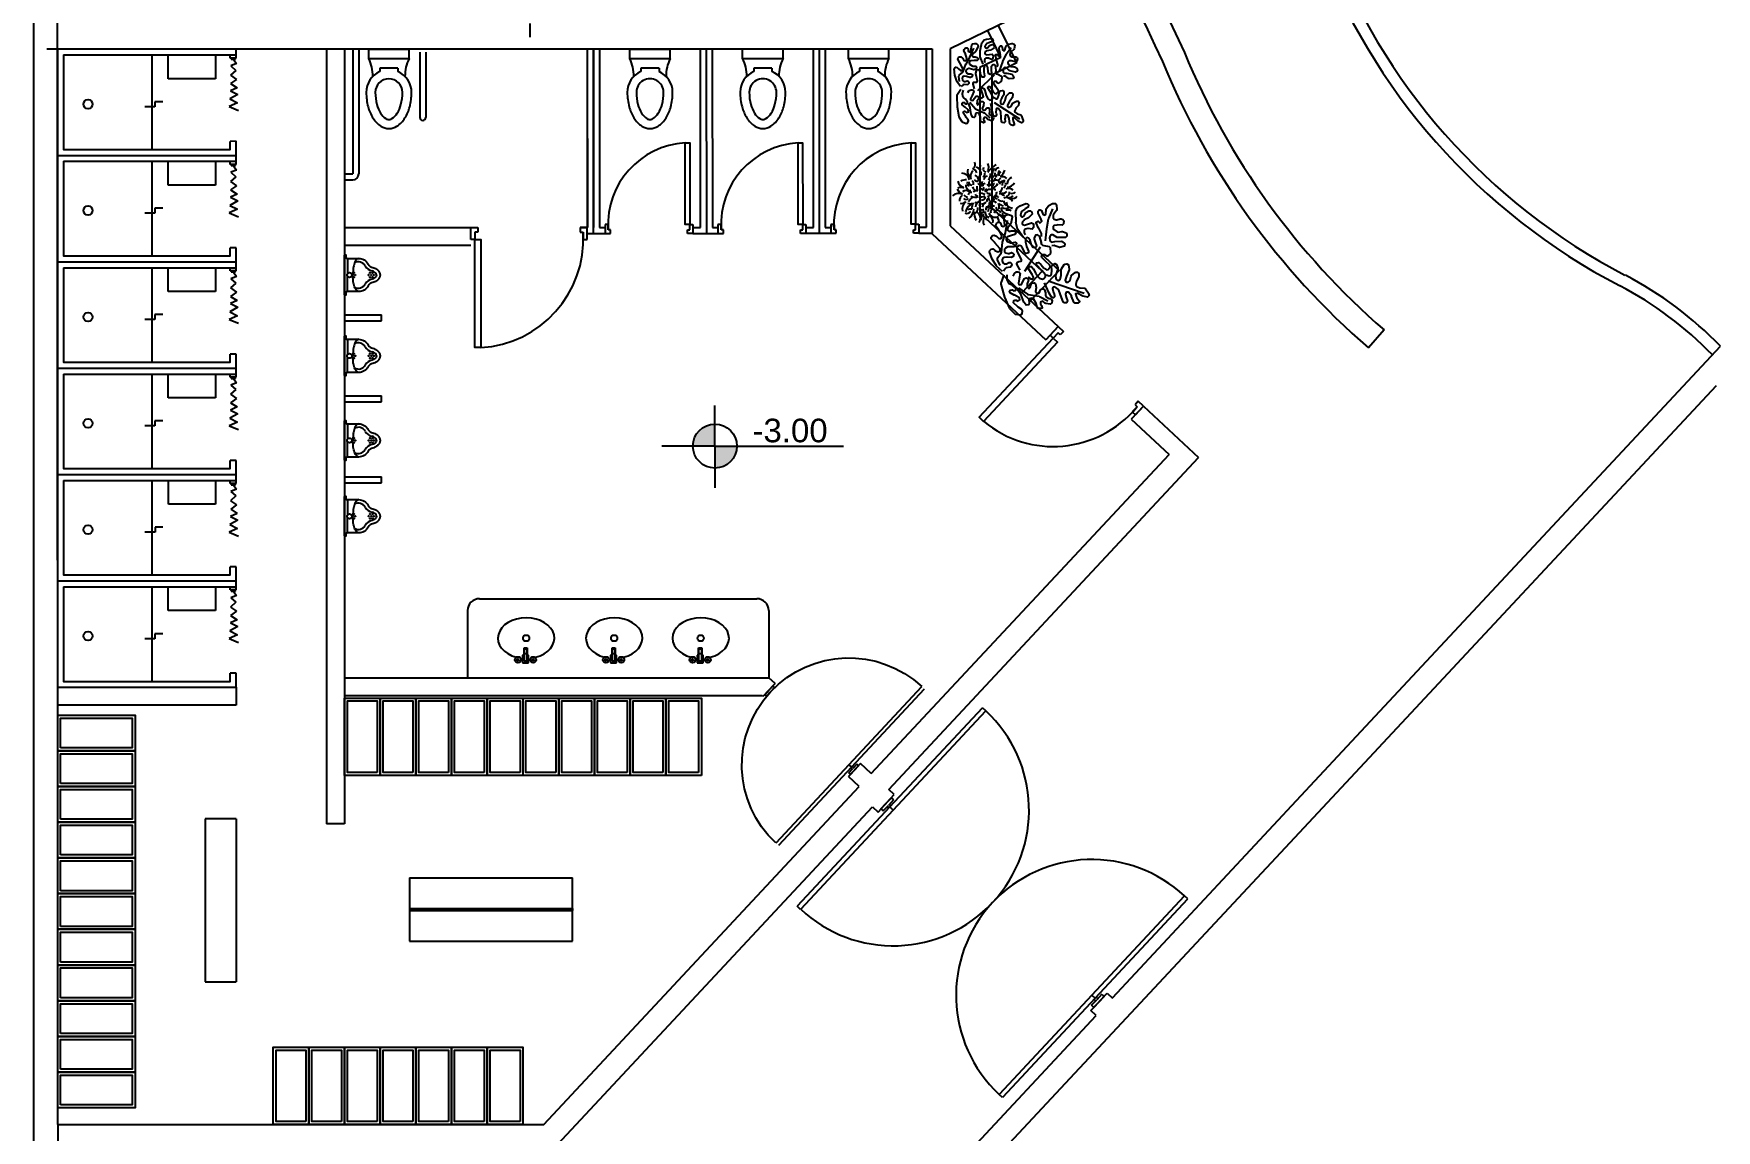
# Model space of a CAD drawing. Extents: x -30 to 1202, y 231 to 898.
# Drawn here: x 493.3 to 564, y 558.7 to 604.8 of the extents above; entities that cross this region are included whole.
import ezdxf

# ---------------------------------------------------------------- set-up
doc = ezdxf.new("R2010")
doc.units = 0
doc.header["$LTSCALE"] = 0.04
doc.layers.get('0').update_dxf_attribs({"linetype": 'CONTINUOUS'})
for name, color, linetype in [('0.1', 1, 'CONTINUOUS'), ('0.2', 2, 'CONTINUOUS'), ('0.3', 3, 'CONTINUOUS'), ('0.5', 5, 'CONTINUOUS'), ('cotas de nivel', 1, 'CONTINUOUS')]:
    doc.layers.add(name, color=color, linetype=linetype)
doc.styles.add('STYLE2', font='arial.ttf')

# ---------------------------------------------------------------- blocks, each defined once
blk = doc.blocks.new('PUERT100')
for p, q in [((-0.285, 0.534), (-0.385, 0.534)), ((-0.385, 0.534), (-0.385, 0.474)), ((-0.385, 0.474), (-0.345, 0.474)), ((-0.345, 0.499), (-0.285, 0.499)), ((-0.345, 0.474), (-0.345, 0.499)), ((-0.285, 0.499), (-0.285, 0.534)), ((-0.385, -0.386), (-0.345, -0.386)), ((-0.385, -0.446), (-0.385, -0.386)), ((-0.345, -0.386), (-0.345, -0.411)), ((-0.345, -0.411), (-0.285, -0.411)), ((-0.285, -0.411), (-0.285, -0.446)), ((-0.285, -0.446), (-0.385, -0.446))]:
    blk.add_line(p, q)
blk.add_lwpolyline([(-0.285, -0.411), (-0.285, -0.361), (0.625, -0.361), (0.625, -0.411)], close=True)
blk.add_arc((-0.285, -0.411), 0.911, 3.145, 93.145)
blk = doc.blocks.new('SAPLS029')
for p, q in [((0.025, 0.025), (0.025, -0.025)), ((0.089, 0.025), (0.025, 0.025)), ((0.038, -0.013), (0.038, 0.013)), ((0.102, 0.013), (0.038, 0.013)), ((0.038, 0.013), (0.102, 0.013)), ((0.089, 0.025), (0.089, 0.013)), ((0.089, 0.013), (0.089, 0.025)), ((0.102, -0.013), (0.102, 0.013)), ((0.14, 0.013), (0.102, 0.013)), ((0.102, 0.013), (0.14, 0.013)), ((0.152, 0.013), (0.14, 0.013)), ((0.14, 0.013), (0.152, 0.013)), ((0.14, -0.013), (0.14, 0.013)), ((0.152, 0.013), (0.152, -0.013)), ((0.025, -0.025), (0.089, -0.025)), ((0.102, -0.013), (0.038, -0.013)), ((0.038, -0.013), (0.102, -0.013)), ((0.089, -0.013), (0.089, -0.025)), ((0.089, -0.025), (0.089, -0.013)), ((0.14, -0.013), (0.102, -0.013)), ((0.102, -0.013), (0.14, -0.013)), ((0.152, -0.013), (0.14, -0.013)), ((0.14, -0.013), (0.152, -0.013))]:
    blk.add_line(p, q)
for centre, radius in [((0.051, 0.064), 0.0254), ((0.051, 0.064), 0.00822), ((0.051, -0.064), 0.0254), ((0.051, -0.064), 0.00822)]:
    blk.add_circle(centre, radius)
blk = doc.blocks.new('SAPLS513')
at = {"color": 30}
for p, q in [((-0.135, -0.025), (-0.011, -0.025)), ((0.135, -0.025), (0.011, -0.025))]:
    blk.add_line(p, q, dxfattribs=at)
blk.add_lwpolyline([(0, -0.3), (-0.025, -0.293, -0.107013), (-0.049, -0.27, -0.081155), (-0.064, -0.238, 0.245336), (-0.09, -0.2, -0.277467), (-0.14, -0.118, 0), (-0.14, -0.019, 0.414214), (-0.147, -0.012, 0), (-0.164, -0.012, -0.999999), (-0.164, 0, 0), (0.164, 0, -0.999999), (0.164, -0.012, 0), (0.147, -0.012, 0.414214), (0.14, -0.019, 0), (0.14, -0.118, -0.277467), (0.09, -0.2, 0.245336), (0.064, -0.238, -0.081155), (0.049, -0.27, -0.107013), (0.025, -0.293), (0, -0.3)], format="xyb", close=True)
for points in [[(-0.14, -0.118), (-0.133, -0.103, -0.09017), (-0.099, -0.084, -0.04702), (-0.057, -0.074), (0, -0.07)], [(0.14, -0.118), (0.133, -0.103, 0.09017), (0.099, -0.084, 0.04702), (0.057, -0.074), (0, -0.07)], [(0, -0.269), (-0.013, -0.265, -0.088171), (-0.025, -0.253, -0.075175), (-0.035, -0.232, -0.081155)], [(0, -0.269), (0.013, -0.265, 0.088171), (0.025, -0.253, 0.075175), (0.035, -0.232, 0.081155)]]:
    blk.add_lwpolyline(points, format="xyb", dxfattribs=at)
for centre, radius in [((-0.019, -0.078), 0.003), ((0, -0.042), 0.02), ((0, -0.089), 0.003), ((0.019, -0.078), 0.003), ((-0.019, -0.214), 0.003), ((-0.019, -0.236), 0.003), ((0, -0.203), 0.003), ((0, -0.225), 0.003), ((0, -0.247), 0.003), ((0.019, -0.214), 0.003), ((0.019, -0.236), 0.003)]:
    blk.add_circle(centre, radius, dxfattribs=at)
for centre, radius, start, end in [((-0.135, -0.02), 0.005, 180.0009, 270.0005), ((-0.047, -0.118), 0.0634, 148.5608, 242.0304), ((0.047, -0.118), 0.0634, 297.9696, 31.4392), ((0.135, -0.02), 0.005, 269.9995, 359.9991), ((-0.114, -0.244), 0.08, 8.8836, 62.0304), ((0.114, -0.244), 0.08, 117.9696, 171.1164)]:
    blk.add_arc(centre, radius, start, end, dxfattribs=at)
blk = doc.blocks.new('puerta girar')
for p, q in [((-0.1, 0.964), (0.001, 0.964)), ((-0.099, 0.964), (-0.099, 0.984)), ((-0.099, 0.984), (-0.049, 0.984)), ((0.002, 0.964), (-0.099, 0.964)), ((0.001, 0.984), (-0.049, 0.984)), ((0.001, 0.964), (0.001, 0.984)), ((-0.05, 0.065), (-0.95, 0.065)), ((-0.05, 0.035), (-0.95, 0.035)), ((-0.101, 0), (0, 0)), ((-0.1, 0.02), (-0.05, 0.02)), ((-0.1, 0), (-0.1, 0.02)), ((0.001, 0), (-0.1, 0)), ((-0.06, 0.02), (-0.06, 0.035)), ((-0.05, 0.065), (0.85, 0.065)), ((-0.05, 0.065), (-0.05, 0.035)), ((-0.05, 0.065), (-0.05, 0.035)), ((-0.05, 0.035), (0.85, 0.035)), ((0, 0.02), (-0.05, 0.02)), ((-0.04, 0.02), (-0.04, 0.035)), ((0, 0), (0, 0.02))]:
    blk.add_line(p, q)
for start, end in [(90, 180), (0, 90)]:
    blk.add_arc((-0.05, 0.065), 0.899, start, end)
blk = doc.blocks.new('puerta semigiratoria')
blk.add_blockref('puerta girar', (-0.001, 0))
blk = doc.blocks.new('ARVLN005')
for points in [[(-0.02, 0.653), (-0.081, 0.703), (-0.088, 0.706), (-0.206, 0.712), (-0.208, 0.712), (-0.315, 0.703), (-0.319, 0.702), (-0.372, 0.676), (-0.378, 0.671), (-0.399, 0.628), (-0.395, 0.613), (-0.373, 0.6), (-0.36, 0.602), (-0.328, 0.627), (-0.326, 0.628), (-0.28, 0.652), (-0.263, 0.643), (-0.262, 0.634), (-0.266, 0.623), (-0.278, 0.613), (-0.273, 0.593), (-0.261, 0.591), (-0.252, 0.594), (-0.217, 0.624), (-0.217, 0.625), (-0.188, 0.653), (-0.171, 0.652), (-0.164, 0.644), (-0.167, 0.627), (-0.18, 0.618), (-0.183, 0.602), (-0.18, 0.597), (-0.164, 0.593), (-0.132, 0.611), (-0.129, 0.614), (-0.115, 0.63), (-0.108, 0.635), (-0.072, 0.64), (-0.066, 0.639), (-0.03, 0.625)], [(0.013, 0.656), (0.073, 0.689), (0.076, 0.691), (0.143, 0.706), (0.145, 0.706), (0.214, 0.706), (0.224, 0.7), (0.231, 0.687), (0.228, 0.672), (0.211, 0.66), (0.21, 0.658), (0.19, 0.639), (0.19, 0.623), (0.197, 0.615), (0.21, 0.612), (0.274, 0.637), (0.275, 0.637), (0.316, 0.657), (0.331, 0.653), (0.342, 0.636), (0.34, 0.621), (0.322, 0.604), (0.319, 0.602), (0.297, 0.593), (0.292, 0.575), (0.303, 0.561), (0.315, 0.557), (0.379, 0.571), (0.38, 0.572), (0.406, 0.581), (0.418, 0.579), (0.431, 0.566), (0.435, 0.556), (0.433, 0.544), (0.421, 0.534), (0.396, 0.534), (0.385, 0.522), (0.385, 0.515), (0.394, 0.504), (0.461, 0.489), (0.47, 0.479), (0.474, 0.452), (0.471, 0.442), (0.453, 0.422), (0.438, 0.42), (0.387, 0.451), (0.383, 0.455), (0.361, 0.487), (0.356, 0.492), (0.342, 0.497), (0.326, 0.486), (0.326, 0.468), (0.325, 0.463), (0.316, 0.441), (0.305, 0.434), (0.295, 0.434), (0.284, 0.447), (0.287, 0.477), (0.287, 0.478), (0.287, 0.515), (0.282, 0.525), (0.268, 0.535), (0.252, 0.533), (0.228, 0.506), (0.226, 0.499), (0.222, 0.467), (0.207, 0.458), (0.206, 0.458), (0.201, 0.461), (0.187, 0.479), (0.185, 0.49), (0.202, 0.54), (0.202, 0.546), (0.199, 0.565), (0.192, 0.574), (0.173, 0.581), (0.159, 0.576), (0.146, 0.556), (0.144, 0.549), (0.144, 0.527), (0.136, 0.516), (0.124, 0.512), (0.11, 0.52), (0.104, 0.536), (0.105, 0.544), (0.118, 0.577), (0.119, 0.579), (0.124, 0.603), (0.122, 0.614), (0.112, 0.624), (0.103, 0.628), (0.083, 0.628), (0.072, 0.62), (0.066, 0.606), (0.065, 0.6), (0.069, 0.576), (0.064, 0.564), (0.054, 0.558), (0.04, 0.559), (0.031, 0.567), (0.027, 0.577), (0.031, 0.614), (0.029, 0.622), (0.013, 0.647)], [(0.07, 0.659), (0.125, 0.664), (0.139, 0.658), (0.17, 0.615), (0.176, 0.61), (0.253, 0.572), (0.255, 0.571), (0.325, 0.522), (0.327, 0.521), (0.423, 0.468)], [(-0.058, 0.581), (-0.043, 0.567), (-0.039, 0.562), (-0.032, 0.539), (-0.033, 0.529), (-0.04, 0.518), (-0.055, 0.514), (-0.097, 0.537), (-0.097, 0.537), (-0.13, 0.556), (-0.141, 0.557), (-0.147, 0.554), (-0.151, 0.534), (-0.13, 0.516), (-0.13, 0.515), (-0.109, 0.491), (-0.108, 0.476), (-0.118, 0.465), (-0.134, 0.463), (-0.161, 0.485), (-0.166, 0.488), (-0.19, 0.494), (-0.205, 0.485), (-0.205, 0.483), (-0.2, 0.47), (-0.175, 0.454), (-0.17, 0.442), (-0.172, 0.425), (-0.186, 0.415), (-0.216, 0.421), (-0.219, 0.422), (-0.249, 0.438), (-0.266, 0.432), (-0.27, 0.42), (-0.267, 0.407), (-0.25, 0.391), (-0.246, 0.381), (-0.249, 0.366), (-0.261, 0.357), (-0.288, 0.359), (-0.29, 0.359), (-0.311, 0.366), (-0.322, 0.364), (-0.344, 0.344), (-0.346, 0.342), (-0.355, 0.328), (-0.37, 0.324), (-0.39, 0.335), (-0.395, 0.35), (-0.378, 0.387), (-0.373, 0.392), (-0.351, 0.404), (-0.352, 0.425), (-0.368, 0.433), (-0.382, 0.431), (-0.387, 0.425), (-0.406, 0.428), (-0.407, 0.429), (-0.407, 0.439), (-0.397, 0.461), (-0.386, 0.468), (-0.347, 0.465), (-0.344, 0.466), (-0.303, 0.476), (-0.294, 0.487), (-0.294, 0.508), (-0.305, 0.519), (-0.323, 0.521), (-0.33, 0.525), (-0.339, 0.534), (-0.335, 0.553), (-0.309, 0.564), (-0.305, 0.565), (-0.229, 0.568), (-0.226, 0.569), (-0.179, 0.584)], [(-0.169, 0.568), (-0.248, 0.511), (-0.252, 0.506), (-0.298, 0.421), (-0.301, 0.417), (-0.361, 0.362)], [(-0.107, 0.456), (-0.128, 0.442), (-0.131, 0.437), (-0.135, 0.43), (-0.122, 0.413), (-0.097, 0.418), (-0.097, 0.418), (-0.041, 0.431), (-0.027, 0.424), (-0.023, 0.413), (-0.03, 0.399), (-0.052, 0.391), (-0.055, 0.39), (-0.096, 0.384), (-0.098, 0.384), (-0.142, 0.369), (-0.148, 0.365), (-0.164, 0.344), (-0.164, 0.33), (-0.151, 0.311), (-0.137, 0.306), (-0.092, 0.324), (-0.091, 0.325), (-0.03, 0.354), (-0.015, 0.35), (-0.013, 0.347), (-0.016, 0.331), (-0.04, 0.316), (-0.042, 0.315), (-0.077, 0.3), (-0.08, 0.299), (-0.098, 0.284), (-0.101, 0.268), (-0.085, 0.246), (-0.07, 0.242), (-0.025, 0.268), (-0.025, 0.268), (0.017, 0.289), (0.032, 0.285), (0.039, 0.275), (0.036, 0.258), (0.017, 0.246), (0.012, 0.231), (0.024, 0.205), (0.032, 0.198), (0.072, 0.189), (0.084, 0.194), (0.108, 0.234), (0.108, 0.234), (0.115, 0.246), (0.126, 0.252), (0.144, 0.25), (0.144, 0.249), (0.194, 0.247), (0.201, 0.248), (0.219, 0.26), (0.22, 0.278), (0.201, 0.296), (0.193, 0.3), (0.164, 0.3), (0.13, 0.3), (0.119, 0.308), (0.116, 0.316), (0.125, 0.331), (0.148, 0.337), (0.151, 0.337), (0.191, 0.337), (0.194, 0.337), (0.217, 0.344), (0.226, 0.355), (0.226, 0.36), (0.218, 0.371), (0.194, 0.38), (0.191, 0.381), (0.155, 0.384), (0.153, 0.384), (0.107, 0.381), (0.1, 0.383), (0.094, 0.387), (0.095, 0.406), (0.111, 0.417), (0.116, 0.419), (0.152, 0.421), (0.156, 0.422), (0.174, 0.43), (0.181, 0.443), (0.178, 0.458), (0.171, 0.468), (0.147, 0.477), (0.141, 0.477), (0.058, 0.466), (0.048, 0.47), (0.043, 0.475), (0.045, 0.491), (0.045, 0.492), (0.044, 0.511), (0.035, 0.516), (0.027, 0.517), (-0.025, 0.506)], [(-0.047, 0.469), (0.108, 0.268)], [(-0.141, 0.298), (-0.156, 0.279), (-0.157, 0.265), (-0.154, 0.26), (-0.149, 0.256), (-0.119, 0.242), (-0.117, 0.241), (-0.082, 0.231), (-0.074, 0.221), (-0.071, 0.198), (-0.083, 0.185), (-0.114, 0.185), (-0.122, 0.187), (-0.152, 0.21), (-0.152, 0.21), (-0.172, 0.226), (-0.178, 0.229), (-0.206, 0.231), (-0.217, 0.225), (-0.223, 0.214), (-0.219, 0.198), (-0.186, 0.179), (-0.184, 0.178), (-0.139, 0.161), (-0.134, 0.158), (-0.106, 0.123), (-0.104, 0.114), (-0.106, 0.097), (-0.12, 0.087), (-0.159, 0.094), (-0.164, 0.097), (-0.208, 0.135), (-0.208, 0.135), (-0.239, 0.158), (-0.253, 0.158), (-0.26, 0.153), (-0.264, 0.139), (-0.258, 0.123), (-0.253, 0.117), (-0.222, 0.097), (-0.217, 0.091), (-0.204, 0.054), (-0.203, 0.048), (-0.206, 0.035), (-0.22, 0.026), (-0.248, 0.034), (-0.254, 0.038), (-0.278, 0.067), (-0.282, 0.07), (-0.31, 0.084), (-0.324, 0.081), (-0.343, 0.058), (-0.344, 0.055), (-0.359, 0.019), (-0.368, 0.012), (-0.414, 0.001), (-0.417, 0.001), (-0.435, 0.002), (-0.445, 0.02), (-0.424, 0.055), (-0.422, 0.058), (-0.386, 0.091), (-0.382, 0.1), (-0.382, 0.11), (-0.413, 0.113), (-0.418, 0.112), (-0.451, 0.102), (-0.457, 0.101), (-0.458, 0.101), (-0.466, 0.117), (-0.457, 0.141), (-0.446, 0.148), (-0.392, 0.151), (-0.388, 0.151), (-0.349, 0.164), (-0.343, 0.182), (-0.348, 0.19), (-0.357, 0.195), (-0.382, 0.197), (-0.383, 0.198), (-0.418, 0.198), (-0.43, 0.212), (-0.425, 0.229), (-0.414, 0.238), (-0.372, 0.238), (-0.304, 0.238), (-0.297, 0.24), (-0.266, 0.263), (-0.263, 0.279), (-0.264, 0.281), (-0.272, 0.286), (-0.312, 0.291), (-0.314, 0.291), (-0.335, 0.289), (-0.347, 0.296), (-0.351, 0.306), (-0.342, 0.322), (-0.301, 0.329), (-0.3, 0.329), (-0.203, 0.338)], [(-0.195, 0.301), (-0.4, 0.038)], [(0.236, 0.384), (0.319, 0.408), (0.323, 0.409), (0.384, 0.403), (0.386, 0.402), (0.472, 0.375), (0.476, 0.373), (0.5, 0.352), (0.503, 0.346), (0.508, 0.322), (0.508, 0.321), (0.512, 0.267), (0.505, 0.255), (0.493, 0.249), (0.476, 0.258), (0.469, 0.29), (0.469, 0.291), (0.458, 0.326), (0.452, 0.333), (0.431, 0.346), (0.414, 0.339), (0.41, 0.329), (0.414, 0.316), (0.433, 0.299), (0.437, 0.293), (0.444, 0.264), (0.439, 0.251), (0.423, 0.241), (0.407, 0.245), (0.386, 0.282), (0.384, 0.286), (0.38, 0.328), (0.378, 0.333), (0.369, 0.349), (0.356, 0.354), (0.345, 0.352), (0.336, 0.34), (0.336, 0.303), (0.336, 0.274), (0.321, 0.263), (0.289, 0.271), (0.281, 0.287), (0.297, 0.32), (0.298, 0.323), (0.301, 0.346), (0.293, 0.359), (0.277, 0.364), (0.272, 0.365), (0.254, 0.362)], [(0.193, 0.231), (0.213, 0.223), (0.219, 0.222), (0.269, 0.231), (0.27, 0.231), (0.322, 0.237), (0.329, 0.235), (0.329, 0.235), (0.329, 0.215), (0.315, 0.207), (0.312, 0.204), (0.311, 0.204), (0.32, 0.184), (0.335, 0.184), (0.337, 0.184), (0.39, 0.193), (0.395, 0.192), (0.413, 0.187), (0.421, 0.174), (0.42, 0.165), (0.408, 0.156), (0.374, 0.156), (0.362, 0.141), (0.363, 0.14), (0.37, 0.131), (0.405, 0.116), (0.41, 0.113), (0.429, 0.086), (0.431, 0.081), (0.436, 0.046), (0.435, 0.04), (0.427, 0.022), (0.413, 0.015), (0.374, 0.026), (0.367, 0.031), (0.343, 0.068), (0.338, 0.073), (0.316, 0.081), (0.303, 0.077), (0.29, 0.062), (0.287, 0.055), (0.287, 0.025), (0.285, 0.018), (0.275, 0.004), (0.261, 0), (0.236, 0.011), (0.229, 0.025), (0.244, 0.067), (0.244, 0.069), (0.248, 0.093), (0.24, 0.106), (0.227, 0.11), (0.216, 0.108), (0.186, 0.087), (0.182, 0.079), (0.178, 0.047), (0.175, 0.041), (0.155, 0.016), (0.141, 0.012), (0.123, 0.02), (0.117, 0.035), (0.138, 0.096), (0.141, 0.102), (0.175, 0.131), (0.178, 0.145), (0.167, 0.163), (0.159, 0.169), (0.13, 0.173), (0.117, 0.163), (0.113, 0.135), (0.113, 0.133), (0.097, 0.079), (0.091, 0.072), (0.066, 0.057), (0.048, 0.068), (0.051, 0.111), (0.054, 0.118), (0.078, 0.147), (0.081, 0.152), (0.085, 0.171)], [(0.144, 0.209), (0.243, 0.165), (0.245, 0.165), (0.319, 0.122), (0.322, 0.12), (0.392, 0.059)]]:
    blk.add_lwpolyline(points)
blk = doc.blocks.new('ARPLS012')
at = {"color": 0, "linetype": 'ByBlock'}
for centre, radius, start, end in [((-0.252, 0.298), 0.0813, 157.2527, 229.5051), ((-0.343, 0.147), 0.178, 20.6522, 77.761), ((-0.257, 0.24), 0.135, 34.2662, 106.816), ((-0.321, 0.236), 0.0583, 342.2672, 49.5918), ((-0.103, 0.247), 0.0733, 144.9004, 215.0996), ((-0.081, 0.387), 0.0897, 165.5676, 227.7978), ((-0.14, 0.294), 0.129, 38.2331, 86.4254), ((-0.047, 0.314), 0.0589, 134.2792, 225.7208), ((0.008, 0.291), 0.0696, 119.3333, 181.2289), ((-0.162, 0.434), 0.155, 335.4234, 39.9527), ((-0.04, 0.23), 0.0513, 346.7243, 78.6914), ((0.109, 0.332), 0.131, 106.3737, 163.6865), ((-0.051, 0.314), 0.0928, 323.3029, 36.6971), ((0.124, 0.234), 0.083, 82.9962, 178.2659), ((-0.002, 0.396), 0.0956, 329.2952, 30.7048), ((0.216, 0.332), 0.119, 99.6686, 170.3916), ((0.165, 0.229), 0.0631, 73.677, 147.4747), ((0.051, 0.312), 0.168, 356.7873, 29.9706), ((0.191, 0.389), 0.134, 281.7312, 357.1257), ((0.353, 0.199), 0.0923, 62.4899, 146.6083), ((-0.468, -0.07), 0.103, 47.2022, 124.8992), ((-0.418, 0.205), 0.128, 239.7244, 324.0772), ((-0.341, -0.004), 0.185, 80.336, 125.1387), ((-0.425, -0.001), 0.0706, 19.8329, 104.6003), ((-0.263, 0.361), 0.178, 213.4024, 269.326), ((-0.374, 0.034), 0.0511, 2.467, 87.4728), ((-0.297, 0.007), 0.0691, 53.5126, 119.7474), ((-0.343, 0.308), 0.286, 272.3147, 287.7219), ((-0.252, 0.205), 0.0894, 212.7771, 278.7223), ((-0.234, 0.122), 0.0961, 42.9815, 106.4777), ((-0.262, -0.083), 0.132, 32.2356, 76.0319), ((-0.235, 0.037), 0.12, 26.1776, 85.1926), ((-0.154, 0.2), 0.121, 241.5287, 278.4347), ((-0.118, 0.041), 0.0581, 157.5609, 237.1128), ((-0.071, 0.141), 0.0841, 159.833, 213.5727), ((-0.223, 0.114), 0.176, 29.5718, 63.8395), ((-0.045, 0.061), 0.0698, 181.7454, 260.0237), ((0.103, 0.166), 0.169, 157.0616, 198.7007), ((0.023, 0.059), 0.0851, 152.0419, 218.8274), ((0.002, 0.119), 0.05, 112.1748, 182.9374), ((-0.34, 0.148), 0.349, 334.29, 351.8885), ((-0.053, 0.141), 0.0902, 350.0819, 37.9622), ((0.119, 0.128), 0.0788, 101.6359, 188.4366), ((-0.011, 0.093), 0.0832, 308.5351, 354.9136), ((0.056, -0.063), 0.0921, 62.7918, 99.6978), ((0.094, 0.072), 0.0659, 70.3325, 137.7683), ((0.143, -0.08), 0.135, 68.7259, 105.2422), ((0.102, 0.102), 0.045, 282.8815, 24.0365), ((0.125, 0.005), 0.0314, 351.8398, 98.1), ((0.183, 0.214), 0.0534, 85.265, 175.2671), ((0.156, 0.247), 0.0582, 252.2434, 319.6792), ((0.28, 0.115), 0.0882, 134.2975, 179.349), ((0.204, 0.205), 0.098, 267.7941, 335.7788), ((0.242, 0.022), 0.0815, 51.1397, 117.4271), ((0.22, -0.042), 0.0605, 6.851, 91.8869), ((0.266, 0.104), 0.138, 44.5227, 106.5076), ((0.316, 0.069), 0.0649, 214.6894, 281.6662), ((0.309, 0.197), 0.135, 263.3454, 334.185), ((0.284, 0.251), 0.127, 292.7233, 340.8083), ((0.397, -0.013), 0.0455, 62.415, 179.5656), ((0.419, 0.052), 0.0378, 24.3786, 147.9852), ((0.465, 0.24), 0.0779, 232.4069, 301.8623), ((-0.472, -0.12), 0.108, 257.3279, 313.213), ((-0.465, -0.021), 0.11, 256.1392, 328.2356), ((-0.402, -0.063), 0.0512, 65.2631, 151.643), ((-0.318, -0.086), 0.0842, 78.2859, 162.9253), ((-0.288, -0.163), 0.109, 111.2663, 206.9249), ((-0.458, -0.055), 0.196, 293.3946, 321.4742), ((-0.33, -0.277), 0.044, 103.5534, 199.8954), ((-0.22, -0.377), 0.122, 98.9327, 173.5652), ((-0.305, -0.146), 0.0555, 28.564, 118.6243), ((-0.305, -0.12), 0.0412, 237.1862, 328.8294), ((-0.354, -0.194), 0.0737, 295.4172, 13.937), ((-0.259, 0.043), 0.104, 246.1369, 293.8631), ((-0.264, -0.06), 0.0501, 19.5336, 107.2881), ((-0.227, -0.228), 0.0518, 92.735, 171.8723), ((-0.273, -0.043), 0.0609, 285.5397, 354.9083), ((-0.234, -0.036), 0.195, 263.4737, 288.5568), ((-0.203, -0.262), 0.175, 70.7416, 95.8247), ((-0.175, -0.145), 0.0382, 64.5989, 195.0715), ((0.488, -0.618), 0.77, 148.9497, 155.3056), ((-0.183, -0.124), 0.059, 37.3855, 100.4991), ((-0.198, -0.135), 0.0584, 307.0043, 10.961), ((-0.121, -0.079), 0.0486, 46.81, 114.2458), ((-0.138, -0.141), 0.0356, 321.496, 95.0552), ((-0.049, -0.272), 0.0823, 133.2929, 197.2496), ((-0.083, -0.104), 0.0488, 74.167, 155.4291), ((-0.137, -0.143), 0.0675, 297.4603, 9.4578), ((-0.126, -0.177), 0.0743, 318.9446, 21.0601), ((-0.083, -0.092), 0.0473, 337.5706, 68.783), ((0.006, -0.128), 0.0629, 187.6037, 281.9043), ((-0.134, -0.233), 0.122, 315.1067, 1.332), ((0.069, -0.076), 0.0776, 139.4669, 188.6741), ((0.096, -0.286), 0.1, 154.8808, 226.8679), ((0.001, -0.075), 0.0596, 343.1915, 77.687), ((0.098, -0.181), 0.102, 214.3427, 267.4969), ((0.038, -0.045), 0.0417, 34.8572, 117.0419), ((0.112, -0.177), 0.0537, 114.9911, 180.121), ((0.202, -0.102), 0.116, 193.035, 246.5169), ((0.197, -0.115), 0.0984, 120.3942, 155.6913), ((0.123, -0.161), 0.0339, 11.252, 101.3122), ((0.34, 0.123), 0.295, 223.1416, 233.5315), ((0.164, -0.107), 0.0471, 29.6516, 136.9148), ((0.095, -0.322), 0.106, 354.6407, 60.4156), ((0.2, -0.263), 0.04, 3.1298, 123.6919), ((0.095, -0.19), 0.117, 346.8331, 34.7134), ((0.237, -0.142), 0.0239, 167.9887, 313.8509), ((0.313, 0.108), 0.197, 239.6382, 273.343), ((0.153, -0.284), 0.115, 319.1908, 18.2125), ((0.265, -0.212), 0.0333, 8.0854, 109.9339), ((0.33, -0.098), 0.0696, 193.4793, 272.7231), ((0.45, -0.101), 0.234, 221.7868, 251.9354), ((0.3, -0.288), 0.0597, 31.279, 105.0766), ((0.371, -0.135), 0.0953, 234.4297, 271.3309), ((0.33, -0.253), 0.13, 52.4116, 94.1568), ((0.055, -0.437), 0.484, 31.8508, 54.2708), ((0.352, -0.224), 0.0608, 358.6144, 87.0834), ((0.433, 0.043), 0.104, 231.8734, 299.32), ((-0.326, -0.365), 0.0813, 91.0528, 153.0122), ((-0.402, -0.374), 0.124, 333.1557, 15.4351), ((-0.167, -0.336), 0.0858, 141.9374, 222.639), ((-0.132, -0.46), 0.116, 98.8586, 176.1805), ((-0.136, -0.391), 0.0814, 84.4526, 145.9961), ((-0.191, -0.348), 0.116, 295.6702, 21.368), ((-0.008, -0.45), 0.0833, 162.968, 241.4878), ((-0.017, -0.402), 0.0586, 172.0702, 247.3677), ((0.01, -0.34), 0.0634, 192.7121, 278.2146), ((0.111, -0.436), 0.116, 170.0959, 213.6572), ((-0.029, -0.39), 0.106, 317.7735, 24.7522), ((0.149, -0.263), 0.0766, 213.8932, 285.618), ((0.253, -0.353), 0.155, 183.8744, 237.3741), ((0.137, -0.334), 0.0567, 15.8404, 102.1789), ((0.151, -0.48), 0.117, 23.0406, 91.6662)]:
    blk.add_arc(centre, radius, start, end, dxfattribs=at)

msp = doc.modelspace()

# ---------------------------------------------------------------- hatches: boundary and pattern name
at = {"layer": 'cotas de nivel'}
h = msp.add_hatch(color=256, dxfattribs=at)
h.paths.add_polyline_path([(521.932, 587.454), (521.932, 588.381, 0.414214), (521.006, 587.454)])
h.paths.add_polyline_path([(521.932, 587.454), (521.932, 586.528, 0.414214), (522.858, 587.454)])

# ---------------------------------------------------------------- linework, layer by layer
at = {"layer": '0.1'}
msp.add_line((525.533, 567.979), (525.394, 568.109), dxfattribs=at)
for points in [[(507.866, 573.614), (506.366, 573.614), (506.366, 576.864), (507.866, 576.864)], [(509.366, 573.614), (507.866, 573.614), (507.866, 576.864), (509.366, 576.864)], [(510.866, 573.614), (509.366, 573.614), (509.366, 576.864), (510.866, 576.864)], [(512.366, 573.614), (510.866, 573.614), (510.866, 576.864), (512.366, 576.864)], [(513.866, 573.614), (512.366, 573.614), (512.366, 576.864), (513.866, 576.864)], [(515.367, 573.614), (513.867, 573.614), (513.867, 576.864), (515.367, 576.864)], [(516.867, 573.614), (515.367, 573.614), (515.367, 576.864), (516.867, 576.864)], [(518.367, 573.614), (516.867, 573.614), (516.867, 576.864), (518.367, 576.864)], [(519.867, 573.614), (518.367, 573.614), (518.367, 576.864), (519.867, 576.864)], [(521.367, 573.614), (519.867, 573.614), (519.867, 576.864), (521.367, 576.864)], [(494.314, 574.641), (494.314, 576.141), (497.564, 576.141), (497.564, 574.641)], [(494.314, 573.141), (494.314, 574.641), (497.564, 574.641), (497.564, 573.141)], [(494.314, 571.641), (494.314, 573.141), (497.564, 573.141), (497.564, 571.641)], [(494.314, 570.141), (494.314, 571.641), (497.564, 571.641), (497.564, 570.141)], [(494.314, 568.641), (494.314, 570.141), (497.564, 570.141), (497.564, 568.641)], [(494.314, 567.141), (494.314, 568.641), (497.564, 568.641), (497.564, 567.141)], [(494.314, 565.641), (494.314, 567.141), (497.564, 567.141), (497.564, 565.641)], [(494.314, 564.141), (494.314, 565.641), (497.564, 565.641), (497.564, 564.141)], [(494.314, 562.641), (494.314, 564.141), (497.564, 564.141), (497.564, 562.641)], [(494.314, 561.141), (494.314, 562.641), (497.564, 562.641), (497.564, 561.141)], [(504.866, 558.941), (503.366, 558.941), (503.366, 562.191), (504.866, 562.191)], [(506.366, 558.941), (504.866, 558.941), (504.866, 562.191), (506.366, 562.191)], [(507.866, 558.941), (506.366, 558.941), (506.366, 562.191), (507.866, 562.191)], [(509.366, 558.941), (507.866, 558.941), (507.866, 562.191), (509.366, 562.191)], [(510.866, 558.941), (509.366, 558.941), (509.366, 562.191), (510.866, 562.191)], [(512.366, 558.941), (510.866, 558.941), (510.866, 562.191), (512.366, 562.191)], [(513.866, 558.941), (512.366, 558.941), (512.366, 562.191), (513.866, 562.191)], [(494.314, 559.641), (494.314, 561.141), (497.564, 561.141), (497.564, 559.641)]]:
    msp.add_lwpolyline(points, close=True, dxfattribs=at)
for points in [[(507.741, 573.739), (506.491, 573.739), (506.491, 576.739), (507.741, 576.739), (507.741, 573.739)], [(509.241, 573.739), (507.991, 573.739), (507.991, 576.739), (509.241, 576.739), (509.241, 573.739)], [(510.741, 573.739), (509.491, 573.739), (509.491, 576.739), (510.741, 576.739), (510.741, 573.739)], [(512.241, 573.739), (510.991, 573.739), (510.991, 576.739), (512.241, 576.739), (512.241, 573.739)], [(513.741, 573.739), (512.491, 573.739), (512.491, 576.739), (513.741, 576.739), (513.741, 573.739)], [(515.242, 573.739), (513.992, 573.739), (513.992, 576.739), (515.242, 576.739), (515.242, 573.739)], [(516.742, 573.739), (515.492, 573.739), (515.492, 576.739), (516.742, 576.739), (516.742, 573.739)], [(518.242, 573.739), (516.992, 573.739), (516.992, 576.739), (518.242, 576.739), (518.242, 573.739)], [(519.742, 573.739), (518.492, 573.739), (518.492, 576.739), (519.742, 576.739), (519.742, 573.739)], [(521.242, 573.739), (519.992, 573.739), (519.992, 576.739), (521.242, 576.739), (521.242, 573.739)], [(494.439, 574.766), (494.439, 576.016), (497.439, 576.016), (497.439, 574.766), (494.439, 574.766)], [(494.439, 573.266), (494.439, 574.516), (497.439, 574.516), (497.439, 573.266), (494.439, 573.266)], [(494.439, 571.766), (494.439, 573.016), (497.439, 573.016), (497.439, 571.766), (494.439, 571.766)], [(494.439, 570.266), (494.439, 571.516), (497.439, 571.516), (497.439, 570.266), (494.439, 570.266)], [(494.439, 568.766), (494.439, 570.016), (497.439, 570.016), (497.439, 568.766), (494.439, 568.766)], [(494.439, 567.266), (494.439, 568.516), (497.439, 568.516), (497.439, 567.266), (494.439, 567.266)], [(494.439, 565.766), (494.439, 567.016), (497.439, 567.016), (497.439, 565.766), (494.439, 565.766)], [(494.439, 564.266), (494.439, 565.516), (497.439, 565.516), (497.439, 564.266), (494.439, 564.266)], [(494.439, 562.766), (494.439, 564.016), (497.439, 564.016), (497.439, 562.766), (494.439, 562.766)], [(494.439, 561.266), (494.439, 562.516), (497.439, 562.516), (497.439, 561.266), (494.439, 561.266)], [(504.741, 559.066), (503.491, 559.066), (503.491, 562.066), (504.741, 562.066), (504.741, 559.066)], [(506.241, 559.066), (504.991, 559.066), (504.991, 562.066), (506.241, 562.066), (506.241, 559.066)], [(507.741, 559.066), (506.491, 559.066), (506.491, 562.066), (507.741, 562.066), (507.741, 559.066)], [(509.241, 559.066), (507.991, 559.066), (507.991, 562.066), (509.241, 562.066), (509.241, 559.066)], [(510.741, 559.066), (509.491, 559.066), (509.491, 562.066), (510.741, 562.066), (510.741, 559.066)], [(512.241, 559.066), (510.991, 559.066), (510.991, 562.066), (512.241, 562.066), (512.241, 559.066)], [(513.741, 559.066), (512.491, 559.066), (512.491, 562.066), (513.741, 562.066), (513.741, 559.066)], [(494.439, 559.766), (494.439, 561.016), (497.439, 561.016), (497.439, 559.766), (494.439, 559.766)]]:
    msp.add_lwpolyline(points, dxfattribs=at)
for centre, radius, start, end in [((572.254, 617.877), 26.189, 200.27005, 242.52351), ((572.254, 617.877), 26.689, 200.27005, 242.52351), ((552.922, 580.719), 15.197, 44.05595, 62.41517), ((552.922, 580.719), 15.697, 44.14968, 62.41517)]:
    msp.add_arc(centre, radius, start, end, dxfattribs=at)
at = {"layer": '0.2'}
for p, q in [((514.149, 605.219), (514.149, 604.647)), ((533.944, 603.791), (533.399, 604.916)), ((534.612, 603.559), (533.849, 605.134)), ((494.561, 603.897), (501.811, 603.897)), ((498.274, 603.897), (498.274, 599.925)), ((498.963, 602.897), (498.963, 603.897)), ((498.963, 603.897), (500.945, 603.897)), ((500.945, 603.897), (500.945, 602.897)), ((506.717, 604.143), (506.717, 598.896)), ((506.967, 604.143), (506.967, 598.896)), ((507.382, 603.74), (507.382, 604.143)), ((507.382, 604.143), (509.082, 604.143)), ((509.082, 603.74), (509.082, 604.143)), ((509.531, 604.015), (509.531, 601.268)), ((509.781, 604.015), (509.781, 601.268)), ((516.586, 596.643), (516.582, 604.143)), ((516.582, 596.648), (516.582, 604.143)), ((516.829, 596.393), (516.826, 604.143)), ((516.826, 604.143), (516.829, 596.643)), ((517.076, 604.143), (517.079, 596.643)), ((518.351, 603.741), (518.351, 604.144)), ((518.351, 604.144), (520.051, 604.144)), ((520.051, 603.742), (520.051, 604.144)), ((521.329, 596.645), (521.326, 604.145)), ((521.57, 604.145), (521.573, 596.395)), ((521.82, 604.145), (521.823, 596.645)), ((523.094, 604.146), (524.795, 604.147)), ((523.095, 603.743), (523.094, 604.146)), ((524.795, 603.744), (524.795, 604.147)), ((526.073, 596.647), (526.07, 604.147)), ((526.313, 604.147), (526.317, 596.397)), ((526.563, 604.147), (526.567, 596.647)), ((527.541, 604.145), (529.241, 604.146)), ((527.541, 603.743), (527.541, 604.145)), ((529.241, 603.743), (529.241, 604.146)), ((501.811, 603.765), (501.561, 603.765)), ((501.806, 603.247), (501.57, 603.046)), ((501.83, 603.53), (501.594, 603.435)), ((501.594, 603.435), (501.806, 603.247)), ((501.597, 603.765), (501.597, 603.717)), ((501.597, 603.717), (501.788, 603.717)), ((501.683, 603.717), (501.683, 603.706)), ((501.683, 603.706), (501.712, 603.706)), ((501.697, 603.706), (501.83, 603.53)), ((501.712, 603.706), (501.712, 603.717)), ((501.788, 603.717), (501.788, 603.765)), ((507.382, 603.74), (509.082, 603.74)), ((507.851, 603.339), (507.851, 603.196)), ((508.613, 603.339), (507.851, 603.339)), ((508.613, 603.339), (508.613, 603.196)), ((518.351, 603.741), (520.051, 603.742)), ((518.82, 603.34), (518.82, 603.197)), ((519.582, 603.34), (518.82, 603.34)), ((519.582, 603.34), (519.582, 603.197)), ((523.095, 603.743), (524.795, 603.744)), ((523.564, 603.342), (523.564, 603.199)), ((524.326, 603.342), (523.564, 603.342)), ((524.326, 603.342), (524.326, 603.199)), ((527.541, 603.743), (529.241, 603.743)), ((528.01, 603.341), (528.011, 603.198)), ((528.772, 603.341), (528.01, 603.341)), ((528.772, 603.341), (528.773, 603.198)), ((533.944, 603.791), (533.063, 603.364)), ((533.063, 603.364), (533.065, 597.252)), ((534.612, 603.559), (533.563, 603.051)), ((500.945, 602.897), (498.963, 602.897)), ((501.57, 603.046), (501.83, 602.869)), ((501.853, 602.515), (501.57, 602.386)), ((501.83, 602.869), (501.582, 602.692)), ((501.582, 602.692), (501.853, 602.515)), ((533.563, 603.051), (533.565, 597.47)), ((498.403, 601.719), (497.977, 601.719)), ((498.733, 601.928), (498.403, 601.928)), ((498.403, 601.928), (498.403, 601.719)), ((501.865, 601.879), (501.523, 601.725)), ((501.523, 601.725), (501.912, 601.56)), ((501.889, 602.232), (501.546, 602.044)), ((501.546, 602.044), (501.865, 601.879)), ((501.57, 602.386), (501.889, 602.232)), ((501.811, 600.264), (501.561, 600.263)), ((494.562, 599.425), (501.812, 599.425)), ((498.274, 599.425), (498.274, 595.453)), ((498.963, 598.425), (498.963, 599.425)), ((498.963, 599.425), (500.945, 599.425)), ((500.945, 599.425), (500.945, 598.425)), ((501.812, 599.293), (501.562, 599.293)), ((501.83, 599.058), (501.594, 598.963)), ((501.594, 598.963), (501.806, 598.775)), ((501.597, 599.293), (501.597, 599.245)), ((501.597, 599.245), (501.788, 599.245)), ((501.683, 599.245), (501.683, 599.234)), ((501.683, 599.234), (501.713, 599.234)), ((501.698, 599.234), (501.83, 599.058)), ((501.713, 599.234), (501.713, 599.245)), ((501.788, 599.245), (501.788, 599.293)), ((506.366, 598.896), (506.717, 598.896)), ((500.945, 598.425), (498.963, 598.425)), ((501.806, 598.775), (501.57, 598.574)), ((501.57, 598.574), (501.83, 598.397)), ((501.83, 598.397), (501.582, 598.22)), ((501.582, 598.22), (501.854, 598.043)), ((506.366, 598.646), (506.717, 598.646)), ((501.889, 597.76), (501.547, 597.572)), ((501.547, 597.572), (501.865, 597.407)), ((501.854, 598.043), (501.57, 597.914)), ((501.57, 597.914), (501.889, 597.76)), ((533.565, 597.47), (536.391, 594.834)), ((498.403, 597.247), (497.978, 597.247)), ((498.734, 597.456), (498.403, 597.456)), ((498.403, 597.456), (498.403, 597.247)), ((501.865, 597.407), (501.523, 597.253)), ((501.523, 597.253), (501.913, 597.088)), ((533.065, 597.252), (535.684, 594.81)), ((516.263, 596.643), (516.586, 596.643)), ((516.569, 596.393), (516.832, 596.393)), ((516.829, 596.393), (517.316, 596.393)), ((517.079, 596.643), (517.316, 596.643)), ((521.007, 596.645), (521.329, 596.645)), ((521.007, 596.395), (521.579, 596.395)), ((521.573, 596.395), (522.059, 596.395)), ((521.823, 596.645), (522.059, 596.645)), ((525.751, 596.647), (526.073, 596.647)), ((525.751, 596.397), (526.323, 596.397)), ((526.317, 596.397), (526.803, 596.398)), ((526.567, 596.647), (526.803, 596.648)), ((530.495, 596.649), (530.817, 596.649)), ((530.495, 596.399), (531.067, 596.4)), ((501.812, 595.792), (501.562, 595.791)), ((494.561, 594.953), (501.811, 594.953)), ((498.274, 594.953), (498.274, 590.981)), ((498.963, 593.953), (498.963, 594.953)), ((498.963, 594.953), (500.945, 594.953)), ((500.945, 594.953), (500.945, 593.953)), ((501.811, 594.821), (501.561, 594.821)), ((501.597, 594.821), (501.597, 594.773)), ((501.597, 594.773), (501.788, 594.773)), ((501.683, 594.773), (501.683, 594.762)), ((501.683, 594.762), (501.712, 594.762)), ((501.697, 594.762), (501.83, 594.585)), ((501.712, 594.762), (501.712, 594.773)), ((501.788, 594.773), (501.788, 594.821)), ((535.684, 594.81), (534.832, 593.896)), ((536.391, 594.834), (535.198, 593.555)), ((500.945, 593.953), (498.963, 593.953)), ((501.806, 594.302), (501.57, 594.102)), ((501.57, 594.102), (501.83, 593.925)), ((501.83, 594.585), (501.594, 594.491)), ((501.594, 594.491), (501.806, 594.302)), ((501.889, 593.288), (501.546, 593.099)), ((501.853, 593.571), (501.57, 593.441)), ((501.57, 593.441), (501.889, 593.288)), ((501.83, 593.925), (501.582, 593.748)), ((501.582, 593.748), (501.853, 593.571)), ((498.403, 592.775), (497.977, 592.775)), ((498.733, 592.984), (498.403, 592.984)), ((498.403, 592.984), (498.403, 592.775)), ((501.865, 592.934), (501.523, 592.781)), ((501.523, 592.781), (501.912, 592.616)), ((501.546, 593.099), (501.865, 592.934)), ((506.366, 592.965), (507.926, 592.965)), ((506.366, 592.715), (507.926, 592.715)), ((507.926, 592.715), (507.926, 592.965)), ((501.811, 591.319), (501.561, 591.319)), ((494.561, 590.481), (501.811, 590.481)), ((498.274, 590.481), (498.274, 586.509)), ((498.963, 589.481), (498.963, 590.481)), ((498.963, 590.481), (500.945, 590.481)), ((500.945, 590.481), (500.945, 589.481)), ((501.811, 590.349), (501.561, 590.349)), ((501.806, 589.83), (501.57, 589.63)), ((501.83, 590.113), (501.594, 590.019)), ((501.594, 590.019), (501.806, 589.83)), ((501.597, 590.349), (501.597, 590.301)), ((501.597, 590.301), (501.788, 590.301)), ((501.683, 590.301), (501.683, 590.29)), ((501.683, 590.29), (501.712, 590.29)), ((501.697, 590.29), (501.83, 590.113)), ((501.712, 590.29), (501.712, 590.301)), ((501.788, 590.301), (501.788, 590.349)), ((500.945, 589.481), (498.963, 589.481)), ((501.57, 589.63), (501.83, 589.453)), ((501.853, 589.099), (501.57, 588.969)), ((501.83, 589.453), (501.582, 589.276)), ((501.582, 589.276), (501.853, 589.099)), ((506.366, 589.565), (507.926, 589.565)), ((506.366, 589.315), (507.926, 589.315)), ((507.926, 589.315), (507.926, 589.565)), ((498.403, 588.303), (497.977, 588.303)), ((498.733, 588.512), (498.403, 588.512)), ((498.403, 588.512), (498.403, 588.303)), ((501.865, 588.462), (501.523, 588.309)), ((501.523, 588.309), (501.912, 588.144)), ((501.889, 588.816), (501.546, 588.627)), ((501.546, 588.627), (501.865, 588.462)), ((501.57, 588.969), (501.889, 588.816)), ((501.811, 586.847), (501.561, 586.847)), ((506.366, 586.164), (507.926, 586.164)), ((507.926, 585.914), (507.926, 586.164)), ((494.562, 586.009), (501.812, 586.009)), ((498.275, 586.009), (498.275, 582.037)), ((498.964, 585.009), (498.964, 586.009)), ((498.964, 586.009), (500.946, 586.009)), ((500.946, 586.009), (500.946, 585.009)), ((501.812, 585.877), (501.562, 585.877)), ((501.831, 585.641), (501.595, 585.547)), ((501.595, 585.547), (501.807, 585.358)), ((501.598, 585.877), (501.598, 585.829)), ((501.598, 585.829), (501.789, 585.829)), ((501.684, 585.829), (501.684, 585.818)), ((501.684, 585.818), (501.713, 585.818)), ((501.699, 585.818), (501.831, 585.641)), ((501.713, 585.818), (501.713, 585.829)), ((501.789, 585.829), (501.789, 585.877)), ((506.366, 585.914), (507.926, 585.914)), ((500.946, 585.009), (498.964, 585.009)), ((501.807, 585.358), (501.571, 585.158)), ((501.571, 585.158), (501.831, 584.981)), ((501.831, 584.981), (501.583, 584.804)), ((501.583, 584.804), (501.854, 584.627)), ((498.735, 584.04), (498.404, 584.04)), ((498.404, 584.04), (498.404, 583.83)), ((501.89, 584.344), (501.548, 584.155)), ((501.548, 584.155), (501.866, 583.99)), ((501.854, 584.627), (501.571, 584.497)), ((501.571, 584.497), (501.89, 584.344)), ((498.404, 583.83), (497.979, 583.83)), ((501.866, 583.99), (501.524, 583.837)), ((501.524, 583.837), (501.914, 583.672)), ((501.812, 582.375), (501.562, 582.375)), ((494.561, 581.537), (501.811, 581.537)), ((498.274, 581.537), (498.274, 577.565)), ((498.963, 580.537), (498.963, 581.537)), ((498.963, 581.537), (500.945, 581.537)), ((500.945, 581.537), (500.945, 580.537)), ((501.811, 581.405), (501.561, 581.405)), ((501.597, 581.405), (501.597, 581.357)), ((501.597, 581.357), (501.788, 581.357)), ((501.683, 581.357), (501.683, 581.346)), ((501.683, 581.346), (501.712, 581.346)), ((501.697, 581.346), (501.83, 581.169)), ((501.712, 581.346), (501.712, 581.357)), ((501.788, 581.357), (501.788, 581.405)), ((500.945, 580.537), (498.963, 580.537)), ((501.806, 580.886), (501.57, 580.686)), ((501.57, 580.686), (501.83, 580.509)), ((501.83, 580.509), (501.582, 580.332)), ((501.83, 581.169), (501.594, 581.075)), ((501.594, 581.075), (501.806, 580.886)), ((511.535, 580.537), (511.535, 577.719)), ((512.035, 581.037), (523.692, 581.037)), ((524.192, 580.537), (524.192, 577.719)), ((501.889, 579.872), (501.546, 579.683)), ((501.853, 580.155), (501.57, 580.025)), ((501.57, 580.025), (501.889, 579.872)), ((501.582, 580.332), (501.853, 580.155)), ((498.403, 579.358), (497.977, 579.358)), ((498.733, 579.567), (498.403, 579.567)), ((498.403, 579.567), (498.403, 579.358)), ((501.865, 579.518), (501.523, 579.365)), ((501.523, 579.365), (501.912, 579.2)), ((501.546, 579.683), (501.865, 579.518)), ((501.811, 577.903), (501.561, 577.903)), ((529.287, 572.283), (533.18, 576.458)), ((529.426, 572.154), (533.319, 576.328)), ((533.319, 576.328), (533.18, 576.458)), ((529.287, 572.283), (525.394, 568.109)), ((529.426, 572.154), (525.533, 567.979)), ((528.905, 572.199), (529.341, 572.667)), ((529.345, 572.67), (528.909, 572.203)), ((528.909, 572.203), (529.001, 572.116)), ((529.001, 572.116), (529.218, 572.348)), ((529.174, 572.302), (529.244, 572.237)), ((529.434, 572.58), (529.218, 572.348)), ((529.261, 572.395), (529.33, 572.33)), ((529.426, 572.154), (529.287, 572.283)), ((529.426, 572.154), (529.287, 572.283)), ((529.341, 572.667), (529.434, 572.58)), ((501.811, 571.787), (500.518, 571.787)), ((500.518, 571.787), (500.518, 564.935)), ((501.811, 571.787), (501.811, 564.935)), ((509.098, 569.309), (509.098, 568.017)), ((509.098, 569.309), (515.95, 569.309)), ((515.95, 568.017), (515.95, 569.309)), ((537.768, 564.373), (541.662, 568.548)), ((541.801, 568.418), (541.662, 568.548)), ((509.098, 568.017), (515.95, 568.017)), ((509.098, 568.017), (509.098, 567.938)), ((509.098, 567.938), (509.098, 566.645)), ((509.098, 567.938), (515.95, 567.938)), ((515.95, 568.017), (515.95, 567.938)), ((515.95, 566.645), (515.95, 567.938)), ((537.908, 564.244), (541.801, 568.418)), ((509.098, 566.645), (515.95, 566.645)), ((500.518, 564.935), (501.811, 564.935)), ((537.768, 564.373), (533.875, 560.199)), ((537.908, 564.244), (534.014, 560.069)), ((537.768, 564.373), (537.908, 564.244)), ((537.768, 564.373), (537.908, 564.244)), ((537.85, 563.857), (538.286, 564.324)), ((538.29, 564.328), (537.854, 563.86)), ((538.02, 564.225), (537.951, 564.29)), ((538.193, 564.411), (537.977, 564.179)), ((538.286, 564.324), (538.213, 564.392)), ((537.761, 563.947), (537.977, 564.179)), ((537.854, 563.86), (537.761, 563.947)), ((537.934, 564.132), (537.864, 564.197)), ((534.014, 560.069), (533.875, 560.199))]:
    msp.add_line(p, q, dxfattribs=at)
for points in [[(494.311, 604.147), (494.311, 599.675), (501.811, 599.675), (501.811, 600.264)], [(494.311, 604.147), (501.811, 604.147)], [(494.561, 603.897), (501.811, 603.897), (501.811, 604.147)], [(494.561, 603.897), (494.561, 599.925), (501.561, 599.925), (501.561, 600.263)], [(501.561, 603.765), (501.561, 603.897)], [(501.811, 603.765), (501.811, 603.897)], [(494.312, 599.675), (494.312, 595.203), (501.812, 595.203), (501.812, 595.792)], [(494.312, 599.675), (501.812, 599.675)], [(494.562, 599.425), (501.812, 599.425), (501.812, 599.675)], [(494.562, 599.425), (494.562, 595.453), (501.562, 595.453), (501.562, 595.791)], [(501.562, 599.293), (501.562, 599.425)], [(501.812, 599.293), (501.812, 599.425)], [(494.311, 595.203), (494.311, 590.731), (501.811, 590.731), (501.811, 591.319)], [(494.311, 595.203), (501.811, 595.203)], [(494.561, 594.953), (501.811, 594.953), (501.811, 595.203)], [(494.561, 594.953), (494.561, 590.981), (501.561, 590.981), (501.561, 591.319)], [(501.561, 594.821), (501.561, 594.953)], [(501.811, 594.821), (501.811, 594.953)], [(494.311, 590.731), (494.311, 586.259), (501.811, 586.259), (501.811, 586.847)], [(494.311, 590.731), (501.811, 590.731)], [(494.561, 590.481), (501.811, 590.481), (501.811, 590.731)], [(494.561, 590.481), (494.561, 586.509), (501.561, 586.509), (501.561, 586.847)], [(501.561, 590.349), (501.561, 590.481)], [(501.811, 590.349), (501.811, 590.481)], [(494.312, 586.259), (494.312, 581.787), (501.812, 581.787), (501.812, 582.375)], [(494.312, 586.259), (501.812, 586.259)], [(494.562, 586.009), (501.812, 586.009), (501.812, 586.259)], [(494.562, 586.009), (494.562, 582.037), (501.562, 582.037), (501.562, 582.375)], [(501.562, 585.877), (501.562, 586.009)], [(501.812, 585.877), (501.812, 586.009)], [(494.311, 581.787), (494.311, 577.315), (501.811, 577.315), (501.811, 577.903)], [(494.311, 581.787), (501.811, 581.787)], [(494.561, 581.537), (501.811, 581.537), (501.811, 581.787)], [(494.561, 581.537), (494.561, 577.565), (501.561, 577.565), (501.561, 577.903)], [(501.561, 581.405), (501.561, 581.537)], [(501.811, 581.405), (501.811, 581.537)], [(494.313, 577.315), (501.813, 577.315)]]:
    msp.add_lwpolyline(points, dxfattribs=at)
for points in [[(507.28, 602.323, 0.063415), (507.357, 601.714, 0.076468), (507.559, 601.245, 0.107136), (507.894, 600.9, 0.147373), (508.232, 600.799, 0.147373), (508.57, 600.9, 0.107136), (508.906, 601.245, 0.076468), (509.107, 601.714, 0.063415), (509.185, 602.323, 0.063415)], [(507.661, 602.323, 0.063415), (507.726, 601.809, 0.076468), (507.882, 601.447, 0.107136), (508.104, 601.218, 0.147373), (508.232, 601.18, 0.147373), (508.36, 601.218, 0.107136), (508.582, 601.447, 0.076468), (508.738, 601.809, 0.063415), (508.804, 602.323, 0.063415)], [(518.249, 602.323, 0.063415), (518.327, 601.714, 0.076468), (518.529, 601.246, 0.107136), (518.864, 600.902, 0.147373), (519.202, 600.8, 0.147373), (519.54, 600.902, 0.107136), (519.876, 601.246, 0.076468), (520.077, 601.715, 0.063415), (520.154, 602.324, 0.063415)], [(518.63, 602.324, 0.063415), (518.696, 601.81, 0.076468), (518.852, 601.448, 0.107136), (519.075, 601.219, 0.147373), (519.202, 601.181, 0.147373), (519.33, 601.219, 0.107136), (519.553, 601.448, 0.076468), (519.708, 601.811, 0.063415), (519.773, 602.324, 0.063415)], [(522.993, 602.326, 0.063415), (523.071, 601.717, 0.076468), (523.272, 601.248, 0.107136), (523.608, 600.904, 0.147373), (523.946, 600.802, 0.147373), (524.284, 600.904, 0.107136), (524.619, 601.249, 0.076468), (524.821, 601.717, 0.063415), (524.898, 602.326, 0.063415)], [(523.374, 602.326, 0.063415), (523.44, 601.812, 0.076468), (523.595, 601.45, 0.107136), (523.818, 601.221, 0.147373), (523.946, 601.183, 0.147373), (524.073, 601.222, 0.107136), (524.296, 601.45, 0.076468), (524.452, 601.813, 0.063415), (524.517, 602.326, 0.063415)], [(527.439, 602.325, 0.063415), (527.517, 601.716, 0.076468), (527.719, 601.247, 0.107136), (528.055, 600.903, 0.147373), (528.393, 600.801, 0.147373), (528.731, 600.903, 0.107136), (529.066, 601.248, 0.076468), (529.267, 601.717, 0.063415), (529.344, 602.326, 0.063415)], [(527.82, 602.325, 0.063415), (527.886, 601.811, 0.076468), (528.042, 601.449, 0.107136), (528.265, 601.221, 0.147373), (528.392, 601.182, 0.147373), (528.52, 601.221, 0.107136), (528.743, 601.45, 0.076468), (528.898, 601.812, 0.063415), (528.963, 602.325, 0.063415)]]:
    msp.add_lwpolyline(points, format="xyb", dxfattribs=at)
for centre, radius in [((495.59, 601.827), 0.192), ((495.59, 597.355), 0.192), ((495.59, 592.883), 0.192), ((495.59, 588.411), 0.192), ((495.591, 583.939), 0.192), ((495.59, 579.467), 0.192), ((513.999, 579.38), 0.131), ((517.698, 579.38), 0.131), ((521.337, 579.38), 0.131)]:
    msp.add_circle(centre, radius, dxfattribs=at)
for centre, radius, start, end in [((508.232, 602.323), 0.953, 113.57818, 180), ((505.946, 603.011), 1.611, 359.39288, 26.9228), ((508.232, 602.323), 0.953, 0, 66.42182), ((510.518, 603.011), 1.611, 153.0772, 180.60712), ((519.202, 602.324), 0.953, 113.60469, 180.02651), ((516.915, 603.011), 1.611, 359.41939, 26.94931), ((519.202, 602.324), 0.953, 0.02651, 66.44833), ((521.488, 603.013), 1.611, 153.10371, 180.63363), ((523.945, 602.326), 0.953, 113.60469, 180.02651), ((521.659, 603.013), 1.611, 359.41939, 26.94931), ((523.945, 602.326), 0.953, 0.02651, 66.44833), ((526.231, 603.016), 1.611, 153.10371, 180.63363), ((528.392, 602.325), 0.953, 113.60469, 180.02651), ((526.105, 603.013), 1.611, 359.41939, 26.94931), ((528.392, 602.325), 0.953, 0.02651, 66.44833), ((530.678, 603.015), 1.611, 153.10371, 180.63363), ((508.232, 602.323), 0.572, 0, 180), ((519.202, 602.324), 0.572, 0.02651, 180.02651), ((523.945, 602.326), 0.572, 0.02651, 180.02651), ((528.392, 602.325), 0.572, 0.02651, 180.02651), ((509.656, 601.268), 0.125, 180, 0), ((506.717, 598.896), 0.25, 270, 0), ((512.035, 580.537), 0.5, 90, 180), ((523.692, 580.537), 0.5, 360, 90), ((529.426, 572.154), 5.704, 316.99596, 46.99596), ((537.768, 564.373), 5.704, 46.99596, 136.99596), ((529.426, 572.154), 5.704, 226.99596, 316.99596), ((537.768, 564.373), 5.704, 136.99596, 226.99596)]:
    msp.add_arc(centre, radius, start, end, dxfattribs=at)
for centre in [(513.999, 579.38), (517.698, 579.38), (521.337, 579.38)]:
    msp.add_ellipse(centre, major_axis=(-1.187, 0), ratio=0.719516, start_param=1.911256, end_param=7.500805, dxfattribs=at)
at = {"layer": '0.3'}
msp.add_line((530.817, 596.649), (530.817, 604.147), dxfattribs=at)
at = {"layer": '0.5'}
for p, q in [((493.315, 548.94), (493.305, 705.81)), ((494.314, 558.94), (494.305, 705.81)), ((534.27, 605.338), (531.812, 604.148)), ((493.862, 604.147), (531.062, 604.147)), ((505.616, 604.143), (505.616, 596.393)), ((506.366, 604.143), (506.366, 596.393)), ((531.062, 604.147), (531.066, 596.4)), ((531.812, 604.148), (531.812, 604.147)), ((531.812, 604.148), (531.816, 596.709)), ((531.812, 604.147), (531.812, 604.147)), ((505.616, 596.393), (505.616, 571.579)), ((506.366, 596.643), (511.669, 596.643)), ((506.366, 596.393), (506.366, 571.579)), ((531.066, 596.382), (535.843, 591.927)), ((531.816, 596.709), (536.354, 592.476)), ((506.366, 595.893), (511.669, 595.893)), ((536.354, 592.476), (535.843, 591.927)), ((550.051, 592.338), (549.397, 591.582)), ((548.307, 574.628), (564.191, 591.659)), ((549.038, 573.946), (564.011, 590)), ((539.938, 589.133), (539.426, 588.585)), ((539.938, 589.133), (542.257, 586.971)), ((539.426, 588.585), (541.014, 587.104)), ((528.503, 573.69), (541.014, 587.104)), ((529.24, 573.014), (542.257, 586.971)), ((506.366, 577.719), (524.192, 577.719)), ((524.457, 577.471), (524.192, 577.719)), ((501.813, 577.315), (501.813, 576.565)), ((506.366, 576.969), (523.896, 576.969)), ((523.945, 576.923), (523.896, 576.969)), ((524.457, 577.47), (523.945, 576.922)), ((538.632, 564.255), (548.307, 574.628)), ((525.374, 548.573), (549.038, 573.946)), ((528.053, 574.111), (527.541, 573.563)), ((527.991, 573.142), (527.541, 573.563)), ((528.503, 573.69), (528.053, 574.111)), ((514.748, 558.941), (527.991, 573.142)), ((528.785, 572.071), (529.468, 572.802)), ((529.468, 572.802), (529.24, 573.014)), ((514.748, 557.475), (528.558, 572.283)), ((528.558, 572.283), (528.785, 572.071)), ((506.366, 571.579), (505.616, 571.579)), ((537.731, 563.728), (538.413, 564.46)), ((538.413, 564.46), (538.64, 564.248)), ((537.958, 563.516), (537.731, 563.728)), ((524.374, 548.967), (537.95, 563.523)), ((494.314, 558.94), (514.748, 558.941)), ((494.314, 558.94), (494.315, 548.94))]:
    msp.add_line(p, q, dxfattribs=at)
msp.add_lwpolyline([(501.813, 576.565), (494.313, 576.565)], dxfattribs=at)
for centre, radius, start, end in [((677.126, 669.029), 151.263, 187.72728, 205.61972), ((674.334, 667.823), 147.225, 194.73166, 205.6887), ((570.371, 615.805), 31.043, 202.34419, 229.11127), ((570.371, 615.805), 32.043, 202.34419, 229.11127)]:
    msp.add_arc(centre, radius, start, end, dxfattribs=at)
at = {"layer": 'cotas de nivel'}
for q in [(521.932, 589.153), (519.702, 587.454), (527.334, 587.454), (521.932, 585.697)]:
    msp.add_line((521.932, 587.454), q, dxfattribs=at)
msp.add_circle((521.932, 587.454), 0.926, dxfattribs=at)

# ---------------------------------------------------------------- block references
at = {"layer": '0.1'}
for name, p, xscale, yscale, zscale, rotation in [('ARVLN005', (534.737, 602.742), 3.806697506037191, 3.806697506037191, 3.806697506037191, 95.2126678448453), ('ARPLS012', (533.283, 598.088), 2.557757964938219, 2.557757964938219, 2.557757964938219, 90), ('ARVLN005', (536.995, 595.749), 4.773627149740137, 4.773627149740137, 4.773627149740137, 108.868156506652), ('SAPLS513', (506.366, 594.645), 5, 5, 5, 89.99999999999352), ('SAPLS513', (506.366, 591.244), 5, 5, 5, 89.99999999999352), ('SAPLS513', (506.366, 587.691), 5, 5, 5, 89.99999999999352), ('SAPLS513', (506.366, 584.502), 5, 5, 5, 89.99999999999352)]:
    msp.add_blockref(name, p, dxfattribs=dict(at, xscale=xscale, yscale=yscale, zscale=zscale, rotation=rotation))
at = {"layer": '0.2'}
for name, p, xscale, yscale, zscale, rotation in [('PUERT100', (519.326, 597.843), 3.766997765491888, 3.766997765491888, 3.766997765491888, 90.02651028495433), ('PUERT100', (524.07, 597.845), 3.766997765491888, 3.766997765491888, 3.766997765491888, 90.02651028495433), ('PUERT100', (528.814, 597.848), 3.766997765491888, 3.766997765491888, 3.766997765491888, 90.02651028495433), ('PUERT100', (513.899, 594.719), 5, 5, 5, 270), ('PUERT100', (536.674, 589.548), 5, 5, 5, 226.9959560181725), ('puerta semigiratoria', (527.622, 573.649), -5, 5, 5, 46.9959560180781), ('SAPLS029', (513.975, 578.218), 5, 5, 5, 90), ('SAPLS029', (517.674, 578.218), 5, 5, 5, 90), ('SAPLS029', (521.313, 578.218), 5, 5, 5, 90)]:
    msp.add_blockref(name, p, dxfattribs=dict(at, xscale=xscale, yscale=yscale, zscale=zscale, rotation=rotation))

# ---------------------------------------------------------------- texts
at = {"layer": 'cotas de nivel', "style": 'STYLE2'}
msp.add_text('-3.00', height=0.9924, rotation=360, dxfattribs=at).set_placement((523.509, 587.613))

doc.saveas('drawing.dxf')
